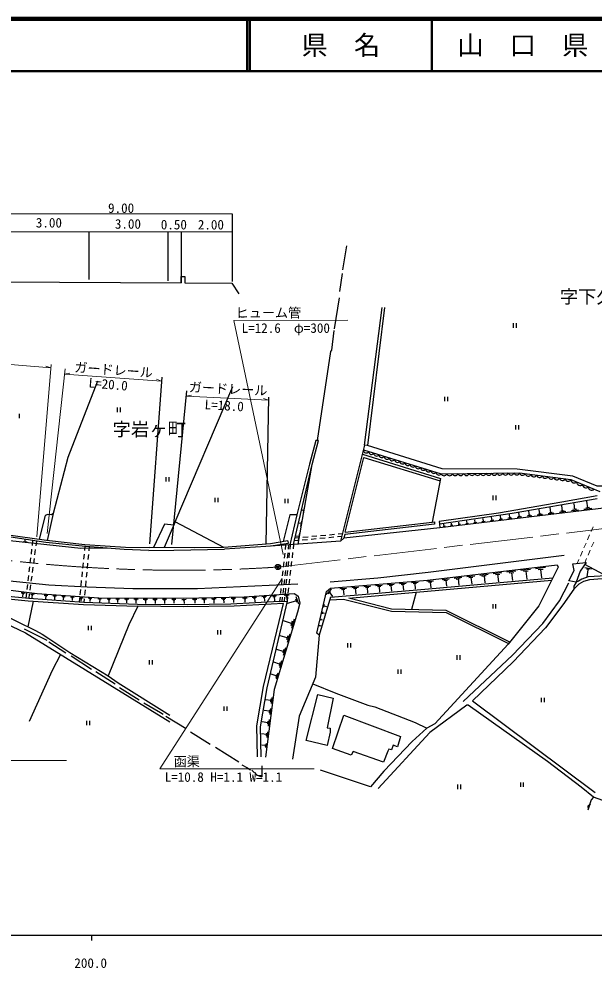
# Model space of a CAD drawing. Units: millimetres, scale not verified. Extents: x 40000 to 680000, y 20000 to 380000.
# Drawn here: x 254152 to 363982, y 198715 to 380000 of the extents above; entities that cross this region are included whole.
import ezdxf
from ezdxf.enums import TextEntityAlignment as Align

# ---------------------------------------------------------------- set-up
doc = ezdxf.new("R2010")
doc.units = ezdxf.units.MM
doc.header["$LTSCALE"] = 1000
doc.header["$PDMODE"] = 32
doc.header["$PDSIZE"] = 500
doc.linetypes.add('CHAIN', pattern=[18.5, 12, -1.5, 3.5, -1.5])
for name, color, linetype, lineweight in [('M-BGD', 7, 'Continuous', 25), ('M-BMK', 2, 'CHAIN', 13), ('M-BMK-HTXT', 7, 'Continuous', 13), ('M-BMK-SRVR', 3, 'Continuous', 25), ('M-STR-HTXT', 7, 'Continuous', 13), ('M-STR-STRC', 7, 'Continuous', 25), ('M-TTL', 2, 'Continuous', 140), ('M-TTL-BAND', 7, 'Continuous', 25), ('M-TTL-LINE', 7, 'Continuous', 50)]:
    doc.layers.add(name, color=color, linetype=linetype, lineweight=lineweight)
doc.layers.add('M-TTL-TXT', color=7, linetype='Continuous')
doc.styles.add('ＭＳ ゴシック', font='')
doc.styles.get('ＭＳ ゴシック').set_extended_font_data('MS Gothic')

msp = doc.modelspace()

# ---------------------------------------------------------------- linework, layer by layer
at = {"layer": 'M-BGD'}
for p, q in [((294923, 342738), (250252, 342752)), ((294927, 329873), (294923, 342738)), ((250254, 339379), (294878, 339358)), ((267481, 339371), (267481, 330264)), ((282601, 339364), (282601, 329960)), ((285142, 339363), (285141, 331400)), ((316722, 336649), (315960, 332077)), ((285141, 331400), (285141, 329622)), ((285141, 329622), (285141, 330807)), ((285141, 330807), (285819, 330807)), ((285819, 330807), (285819, 329621)), ((315875, 331400), (315367, 327928)), ((250259, 329791), (285141, 329622)), ((285819, 329621), (294793, 329537)), ((294793, 329537), (296148, 327505)), ((315283, 326743), (314351, 320816)), ((323980, 324865), (320717, 298528)), ((348561, 321864), (348561, 321024)), ((349191, 321024), (349191, 321864)), ((314267, 320478), (313843, 316752)), ((313674, 316498), (311089, 299490)), ((313843, 316752), (313674, 316498)), ((269139, 310826), (263467, 296263)), ((281416, 311588), (279081, 279728)), ((286157, 308963), (283280, 279602)), ((284011, 283960), (294985, 309805)), ((301821, 307778), (301307, 279682)), ((335410, 307823), (335410, 306983)), ((336040, 306983), (336040, 307823)), ((254234, 303758), (254234, 304598)), ((272888, 305765), (272888, 304925)), ((273518, 304925), (273518, 305765)), ((348984, 302420), (348984, 301580)), ((349614, 301580), (349614, 302420)), ((320171, 298567), (315544, 280227)), ((263467, 296263), (260673, 285510)), ((319747, 296886), (334661, 292249)), ((306589, 279589), (310114, 294626)), ((282203, 292494), (282203, 291654)), ((282833, 291654), (282833, 292494)), ((291537, 288538), (291537, 287698)), ((292167, 287698), (292167, 288538)), ((304939, 288328), (304939, 287488)), ((305569, 287488), (305569, 288328)), ((344646, 288953), (344646, 288113)), ((345276, 288113), (345276, 288953)), ((308469, 285757), (308594, 286440)), ((355737, 285724), (355622, 286672)), ((357959, 286010), (357832, 287056)), ((360301, 286312), (360162, 287461)), ((363538, 286498), (362058, 286319)), ((363141, 286675), (362401, 286586)), ((362771, 286631), (362619, 287888)), ((259149, 285172), (257981, 280625)), ((259657, 285341), (259149, 285172)), ((260673, 285510), (259565, 280408)), ((260334, 285256), (259657, 285341)), ((260673, 285510), (260334, 285256)), ((308452, 286138), (308223, 286169)), ((344507, 284194), (344430, 284829)), ((346166, 284498), (346097, 285076)), ((348297, 284653), (347547, 284562)), ((348096, 284743), (347721, 284697)), ((347908, 284720), (347831, 285358)), ((350159, 284878), (349329, 284778)), ((349936, 284978), (349521, 284927)), ((349729, 284952), (349643, 285657)), ((352105, 285114), (351193, 285004)), ((351860, 285223), (351404, 285168)), ((351632, 285196), (351538, 285971)), ((354152, 285362), (353145, 285240)), ((353882, 285482), (353379, 285421)), ((353631, 285452), (353527, 286308)), ((356316, 285624), (355200, 285489)), ((356016, 285757), (355458, 285690)), ((358597, 285900), (357366, 285751)), ((358266, 286047), (357651, 285973)), ((361002, 286191), (359650, 286028)), ((360639, 286353), (359963, 286271)), ((308004, 283611), (307627, 283685)), ((307968, 283038), (308150, 284073)), ((316483, 281969), (333073, 283878)), ((334476, 283559), (334547, 282787)), ((335557, 283110), (335162, 283062)), ((335359, 283086), (335312, 283481)), ((337000, 283285), (336568, 283233)), ((336784, 283259), (336732, 283691)), ((338482, 283464), (338012, 283408)), ((338247, 283436), (338190, 283906)), ((340005, 283649), (339495, 283587)), ((339750, 283618), (339688, 284128)), ((341569, 283838), (341018, 283772)), ((341293, 283805), (341227, 284356)), ((343175, 284033), (342582, 283961)), ((342879, 283997), (342807, 284589)), ((344824, 284232), (344189, 284155)), ((346519, 284438), (345839, 284355)), ((346336, 284519), (345997, 284478)), ((307534, 281138), (307059, 281224)), ((307703, 281784), (307489, 280444)), ((308369, 281019), (309365, 281111)), ((310062, 281176), (311058, 281268)), ((311755, 281332), (312751, 281425)), ((313321, 280966), (314317, 281057)), ((313448, 281489), (314443, 281581)), ((315014, 281121), (315788, 281192)), ((315140, 281646), (315921, 281718)), ((254953, 280165), (255697, 280102)), ((255322, 280222), (255359, 280477)), ((256757, 280379), (256647, 279436)), ((257473, 280272), (257348, 279338)), ((266720, 279218), (266645, 278487)), ((305074, 279481), (304990, 278683)), ((305660, 279523), (305559, 278699)), ((305924, 278733), (306011, 279548)), ((306589, 279589), (306493, 278762)), ((306771, 280365), (307545, 280436)), ((306892, 280882), (307672, 280955)), ((308242, 280500), (309238, 280592)), ((309935, 280655), (310931, 280747)), ((311628, 280811), (312624, 280902)), ((256566, 278741), (256450, 277748)), ((257255, 278644), (257123, 277653)), ((266575, 277791), (266473, 276796)), ((267428, 277727), (267333, 276732)), ((267565, 279151), (267495, 278424)), ((304916, 277987), (304810, 276993)), ((305474, 278004), (305352, 277012)), ((305745, 277043), (305850, 278037)), ((306413, 278066), (306299, 277073)), ((256368, 277052), (256252, 276059)), ((257030, 276959), (256897, 275968)), ((266403, 276100), (266301, 275105)), ((267266, 276035), (267170, 275039)), ((304736, 276297), (304630, 275303)), ((305267, 276317), (305145, 275324)), ((305565, 275352), (305671, 276347)), ((306219, 276377), (306105, 275384)), ((256171, 275364), (256055, 274371)), ((256804, 275274), (256672, 274283)), ((266231, 274408), (266130, 273413)), ((267103, 274343), (267008, 273347)), ((304556, 274606), (304450, 273612)), ((305060, 274630), (304938, 273637)), ((305385, 273662), (305491, 274656)), ((306025, 274689), (305910, 273695)), ((342151, 273774), (343738, 273963)), ((344693, 274077), (346357, 274275)), ((345139, 273877), (345971, 273976)), ((345555, 273926), (345723, 272512)), ((347310, 274389), (349053, 274596)), ((347777, 274179), (348649, 274283)), ((348213, 274231), (348390, 272749)), ((350006, 274710), (351830, 274927)), ((350494, 274491), (351407, 274599)), ((350951, 274545), (351136, 272994)), ((352781, 275041), (354690, 275268)), ((353293, 274811), (354247, 274925)), ((353770, 274868), (353963, 273245)), ((362198, 275222), (363525, 274967)), ((362552, 274977), (363057, 274884)), ((362791, 274806), (362630, 273422)), ((255776, 271987), (255660, 270994)), ((255974, 273675), (255858, 272682)), ((256579, 273589), (256446, 272598)), ((266059, 272717), (265958, 271722)), ((266941, 272650), (266845, 271655)), ((304376, 272916), (304270, 271922)), ((304852, 272942), (304731, 271950)), ((305205, 271971), (305311, 272966)), ((305830, 273000), (305716, 272006)), ((324540, 271951), (325820, 272057)), ((326816, 272140), (328097, 272246)), ((327153, 271974), (327793, 272027)), ((327473, 272001), (327563, 270912)), ((329093, 272329), (330375, 272436)), ((329430, 272163), (330071, 272217)), ((329750, 272190), (329841, 271100)), ((330028, 270491), (355897, 272821)), ((332046, 272591), (333328, 272697)), ((332382, 272425), (333023, 272478)), ((332703, 272451), (332793, 271362)), ((334960, 272917), (336329, 273080)), ((335327, 272752), (336012, 272834)), ((335669, 272793), (335808, 271629)), ((337287, 273194), (338727, 273366)), ((337673, 273021), (338393, 273107)), ((338033, 273064), (338179, 271840)), ((339684, 273480), (341196, 273660)), ((340089, 273298), (340845, 273388)), ((340467, 273343), (340620, 272058)), ((342577, 273583), (343370, 273678)), ((342973, 273630), (343134, 272281)), ((238817, 270664), (255423, 262735)), ((254542, 270438), (255314, 270341)), ((254720, 270298), (255106, 270250)), ((254913, 270274), (254831, 269618)), ((255579, 270298), (255469, 269355)), ((256128, 270219), (256003, 269285)), ((256353, 271904), (256221, 270913)), ((256331, 270214), (257053, 270123)), ((265887, 271026), (265786, 270031)), ((266779, 270958), (266683, 269963)), ((304196, 271226), (304091, 270231)), ((304645, 271255), (304523, 270262)), ((305025, 270281), (305131, 271275)), ((305636, 271311), (305522, 270317)), ((312834, 270065), (313833, 271079)), ((313235, 270200), (313635, 270637)), ((313541, 270377), (314036, 269711)), ((315444, 271195), (316720, 271301)), ((315779, 271030), (316417, 271083)), ((316098, 271056), (316188, 269971)), ((317716, 271384), (318994, 271490)), ((318052, 271219), (318691, 271272)), ((318371, 271245), (318461, 270159)), ((319990, 271573), (321269, 271679)), ((320326, 271407), (320965, 271460)), ((320645, 271434), (320736, 270347)), ((322265, 271762), (323544, 271868)), ((322600, 271596), (323240, 271649)), ((322920, 271623), (323011, 270535)), ((324876, 271785), (325516, 271838)), ((325196, 271812), (325287, 270724)), ((243262, 270114), (257286, 263158)), ((256855, 268809), (255836, 263878)), ((256498, 270083), (256859, 270037)), ((256678, 270060), (256601, 269446)), ((258951, 269961), (259633, 269915)), ((259114, 269848), (259455, 269824)), ((259285, 269836), (259245, 269256)), ((260628, 269847), (261315, 269800)), ((260793, 269733), (261136, 269709)), ((260964, 269721), (260925, 269138)), ((262310, 269733), (263001, 269685)), ((262476, 269617), (262821, 269594)), ((262648, 269605), (262608, 269018)), ((263996, 269618), (264691, 269570)), ((264163, 269502), (264510, 269478)), ((264337, 269490), (264296, 268899)), ((265715, 269334), (265640, 268603)), ((265687, 269502), (266386, 269455)), ((265854, 269386), (266204, 269362)), ((266029, 269374), (265989, 268779)), ((266616, 269266), (266546, 268539)), ((267377, 269441), (268096, 269392)), ((267550, 269321), (267909, 269297)), ((267730, 269309), (267688, 268698)), ((269210, 269327), (269928, 269278)), ((269382, 269207), (269741, 269182)), ((269562, 269194), (269520, 268583)), ((270988, 269239), (271659, 269234)), ((271155, 269137), (271491, 269135)), ((271323, 269136), (271319, 268566)), ((272634, 269228), (273355, 269223)), ((272814, 269119), (273174, 269116)), ((272994, 269117), (272990, 268505)), ((274329, 269217), (275101, 269212)), ((274521, 269100), (274907, 269097)), ((274714, 269099), (274710, 268442)), ((276075, 269206), (276900, 269200)), ((276280, 269080), (276693, 269078)), ((276486, 269079), (276482, 268378)), ((277897, 269194), (278727, 269188)), ((278104, 269068), (278519, 269065)), ((278311, 269067), (278307, 268361)), ((279736, 269182), (280548, 269177)), ((279939, 269059), (280344, 269056)), ((280142, 269057), (280137, 268367)), ((281557, 269170), (282351, 269165)), ((281755, 269050), (282152, 269047)), ((281953, 269048), (281949, 268374)), ((283360, 269158), (284136, 269153)), ((283553, 269041), (283941, 269038)), ((283747, 269039), (283743, 268380)), ((285253, 269134), (286053, 269154)), ((285456, 269019), (285856, 269029)), ((285656, 269024), (285672, 268344)), ((287321, 269184), (288121, 269203)), ((287524, 269069), (287923, 269078)), ((287724, 269074), (287740, 268394)), ((289102, 269227), (289938, 269247)), ((289314, 269106), (289732, 269116)), ((289523, 269111), (289540, 268400)), ((290919, 269270), (291794, 269291)), ((291141, 269145), (291578, 269155)), ((291360, 269150), (291378, 268407)), ((292793, 269315), (293669, 269337)), ((293015, 269189), (293453, 269200)), ((293234, 269195), (293252, 268450)), ((294682, 269361), (295531, 269381)), ((294897, 269239), (295322, 269249)), ((295109, 269244), (295127, 268522)), ((296854, 269420), (297703, 269440)), ((297069, 269298), (297494, 269308)), ((297282, 269303), (297299, 268582)), ((298673, 269526), (299544, 269586)), ((298900, 269410), (299335, 269440)), ((299117, 269425), (299168, 268685)), ((300524, 269654), (301430, 269716)), ((300760, 269533), (301213, 269565)), ((300986, 269549), (301039, 268779)), ((302409, 269784), (303352, 269849)), ((302655, 269659), (303126, 269692)), ((302890, 269675), (302946, 268875)), ((304017, 269535), (303932, 268738)), ((304438, 269568), (304337, 268744)), ((304791, 269949), (305733, 270014)), ((304865, 268771), (304951, 269585)), ((305037, 269824), (305508, 269856)), ((305272, 269840), (305327, 269039)), ((305442, 269622), (305346, 268795)), ((306967, 268795), (305388, 268362)), ((306979, 269205), (307201, 268608)), ((307049, 269684), (307517, 268268)), ((276844, 267815), (275151, 264259)), ((312106, 266377), (312187, 266739)), ((312146, 266558), (312508, 266477)), ((312394, 267668), (312496, 268124)), ((312445, 267896), (312901, 267794)), ((344629, 268220), (344629, 267380)), ((345259, 267380), (345259, 268220)), ((306196, 264542), (304667, 265005)), ((306332, 264991), (306059, 264092)), ((306738, 265359), (306193, 263561)), ((311837, 265172), (311898, 265445)), ((311867, 265309), (312141, 265247)), ((255169, 263497), (259466, 261334)), ((257286, 263158), (258556, 262481)), ((267357, 264076), (267357, 263236)), ((267987, 263236), (267987, 264076)), ((275151, 264259), (271171, 254522)), ((311585, 264045), (311628, 264237)), ((311606, 264141), (311798, 264098)), ((354229, 264513), (348387, 258502)), ((354737, 263666), (348557, 257232)), ((255423, 262735), (282940, 245717)), ((258556, 262481), (259826, 261634)), ((259826, 261634), (263890, 259010)), ((305387, 261779), (304012, 262196)), ((305510, 262183), (305265, 261374)), ((305875, 262514), (305385, 260896)), ((311473, 262312), (310795, 254268)), ((259826, 261042), (263128, 258925)), ((304632, 259196), (303400, 259570)), ((304742, 259559), (304522, 258834)), ((305069, 259855), (304629, 258406)), ((316904, 260755), (316904, 259915)), ((317534, 259915), (317534, 260755)), ((262089, 258612), (260503, 255538)), ((263890, 259010), (271171, 254522)), ((264105, 258330), (267979, 255779)), ((279011, 257512), (279011, 256672)), ((279641, 256672), (279641, 257512)), ((337757, 258445), (337757, 257605)), ((338387, 257605), (338387, 258445)), ((348387, 258502), (338989, 249612)), ((303926, 256783), (302827, 257116)), ((304024, 257106), (303828, 256460)), ((304315, 257370), (303924, 256078)), ((326516, 255742), (326516, 254902)), ((327146, 254902), (327146, 255742)), ((348557, 257232), (340767, 249781)), ((260503, 255538), (256101, 245802)), ((272528, 252947), (268828, 255278)), ((271171, 254522), (273119, 253168)), ((303266, 254527), (302292, 254822)), ((303353, 254813), (303179, 254241)), ((303611, 255048), (303264, 253902)), ((310795, 254268), (307663, 246818)), ((273119, 253168), (282940, 246987)), ((273373, 252321), (277098, 249950)), ((310287, 252998), (314690, 251220)), ((302471, 250363), (302330, 249266)), ((309017, 242161), (311219, 250966)), ((311219, 250966), (314182, 250289)), ((314182, 250289), (312997, 244616)), ((314690, 251220), (320786, 248934)), ((353908, 250343), (353908, 249503)), ((354538, 249503), (354538, 250343)), ((278029, 249358), (281162, 247495)), ((293288, 248685), (293288, 247845)), ((293918, 247845), (293918, 248685)), ((302236, 249836), (301304, 249956)), ((302271, 250110), (302201, 249562)), ((320786, 248934), (322141, 248596)), ((322141, 248596), (329845, 245632)), ((339667, 248934), (332639, 243685)), ((339921, 248934), (339667, 248934)), ((355076, 238182), (339921, 248934)), ((340767, 249781), (364220, 232255)), ((281162, 247495), (281663, 247207)), ((282178, 246818), (286073, 244447)), ((301956, 247749), (300955, 247877)), ((301993, 248043), (301918, 247454)), ((302208, 248315), (302057, 247137)), ((307663, 246818), (306393, 238605)), ((314013, 240637), (316214, 246987)), ((316214, 246987), (327051, 242923)), ((267067, 245948), (267067, 245108)), ((267697, 245108), (267697, 245948)), ((301664, 245581), (300592, 245719)), ((301705, 245896), (301624, 245266)), ((301935, 246187), (301773, 244926)), ((329845, 245632), (332047, 244532)), ((333571, 245378), (332047, 244532)), ((286919, 243854), (290645, 241484)), ((301399, 243325), (300462, 243445)), ((301434, 243600), (301364, 243049)), ((301635, 243855), (301493, 242753)), ((312997, 244616), (313589, 244532)), ((313589, 243770), (312997, 241230)), ((313589, 244532), (313589, 243770)), ((332639, 243685), (322733, 233017)), ((327051, 242923), (326459, 240976)), ((332047, 244532), (329253, 241992)), ((301177, 241225), (300508, 241311)), ((301202, 241422), (301152, 241028)), ((301346, 241604), (301245, 240816)), ((312997, 241230), (309017, 242161)), ((329253, 241992), (323834, 236319)), ((325612, 241297), (325273, 240383)), ((326459, 240976), (325612, 241297)), ((291661, 240891), (296148, 238097)), ((317569, 239367), (314013, 240637)), ((317992, 240044), (317569, 239367)), ((323749, 238012), (317992, 240044)), ((324596, 240129), (323749, 238012)), ((324775, 240548), (324596, 240129)), ((325273, 240383), (324775, 240548)), ((296741, 237504), (297672, 236996)), ((361511, 233271), (355076, 238182)), ((297672, 236996), (298349, 236600)), ((298603, 236488), (299619, 235557)), ((300551, 237335), (300551, 235218)), ((321294, 233356), (311727, 236488)), ((323834, 236319), (321294, 233356)), ((299619, 235557), (300551, 235218)), ((349909, 234148), (349909, 233308)), ((350539, 233308), (350539, 234148)), ((337913, 233748), (337913, 232908)), ((338543, 232908), (338543, 233748)), ((363881, 231324), (361511, 233271)), ((363458, 230816), (362781, 228868)), ((363881, 231324), (363458, 230816)), ((372941, 228106), (363881, 231324)), ((363289, 229969), (362781, 229630)), ((362781, 229630), (362865, 229038))]:
    msp.add_line(p, q, dxfattribs=at)
for points in [[(367135, 290771), (364592, 290742), (359922, 292673), (349276, 294025), (335006, 294077), (320717, 298528), (320171, 298567), (323488, 324918)], [(310868, 299508), (309669, 294957), (307212, 285308), (305867, 279537)], [(307475, 279652), (310156, 294867), (311363, 299468), (310868, 299508)], [(319946, 297673), (334803, 293143), (349758, 293301), (359579, 292011), (365082, 289720)], [(316483, 281969), (320035, 296261), (334567, 291751)], [(403412, 294711), (389115, 290446), (377479, 287985), (334547, 282787), (316200, 280847), (315544, 280227), (301298, 279212), (293388, 278717)], [(334661, 292249), (333073, 283878), (333494, 283959), (333517, 283491), (316366, 281501), (316200, 280847)], [(364608, 288881), (357831, 287689), (345710, 285595), (334423, 283998), (334476, 283559), (348361, 285613), (364562, 288429)], [(271049, 278890), (265968, 278875), (249960, 280595), (241148, 281745), (228615, 283825), (226762, 286319), (226481, 287548)], [(232648, 285395), (242189, 283312), (251220, 281574), (259401, 280426), (266702, 279626), (274469, 279099), (279032, 279068)], [(307212, 285308), (305902, 285297), (304616, 280164)], [(179982, 284440), (230437, 275889), (249316, 272967), (259861, 271940), (267167, 271506), (275896, 271229), (288258, 271229), (307413, 272098)], [(283720, 283290), (281962, 283488), (279847, 279057)], [(293253, 279054), (284011, 283960), (281870, 279028)], [(278955, 278479), (274232, 278652), (266870, 279203), (259268, 280002), (250954, 281251)], [(305528, 280323), (302188, 279739), (293253, 279054), (287649, 278947), (279032, 279068)], [(305528, 280323), (305553, 279825), (302319, 279285)], [(278955, 278479), (283735, 278506), (293388, 278717)], [(313613, 272493), (322697, 273243), (332334, 274349), (358282, 277588)], [(313636, 269559), (311473, 262312), (311072, 262666), (312859, 270665), (313623, 271244), (332159, 272784), (356950, 275739)], [(356950, 275739), (357143, 275300), (353439, 267928), (347600, 260593), (333571, 245378)], [(369264, 273455), (368673, 272370), (362254, 275806)], [(238174, 272696), (257632, 270252), (269414, 269449), (285634, 269344), (297140, 269620), (306698, 270281)], [(313636, 269559), (330224, 270931), (356106, 273236)], [(354229, 264513), (357367, 268875), (359193, 272315)], [(366286, 273648), (362868, 273415), (361674, 272971), (361042, 272620), (360569, 272402), (360118, 271683), (360141, 271098), (361148, 272128), (362049, 272631), (363172, 272959), (367038, 273245)], [(303932, 268738), (294614, 268245), (286346, 268122), (276797, 268158), (266546, 268539), (256003, 269285), (242014, 270660), (243262, 270114), (255892, 268874), (266459, 268160), (276844, 267815)], [(306698, 270281), (306862, 270199), (307482, 269766), (307822, 268409), (307354, 266700)], [(347875, 260938), (335747, 266999), (325328, 267265), (317129, 269335), (330028, 270491), (329138, 267168)], [(360141, 271098), (358005, 268085), (354737, 263666)], [(299726, 239078), (299568, 244958), (300837, 252471), (304693, 268352), (295237, 267815), (285640, 267736), (276844, 267815)], [(303932, 268738), (305346, 268795), (301482, 252225), (300235, 244800), (300358, 239042)], [(313483, 269044), (316152, 269203), (325313, 266910), (335728, 266644), (347671, 260681)], [(307354, 266700), (302873, 251924), (301214, 239009)]]:
    msp.add_lwpolyline(points, dxfattribs=at)
msp.add_lwpolyline([(359956, 275916), (362492, 276150), (361341, 274491), (360569, 272402), (359182, 272647), (360165, 274631)], close=True, dxfattribs=at)
for centre, radius, start, end in [((320480, 297652), 535, 177.66526, 328.41777), ((321471, 297349), 535, 177.66526, 328.41777), ((322461, 297047), 535, 177.66526, 328.41777), ((323452, 296745), 535, 177.66526, 328.41777), ((324442, 296443), 535, 177.66526, 328.41777), ((325433, 296141), 535, 177.66526, 328.41777), ((326423, 295839), 535, 177.66526, 328.41777), ((327414, 295537), 535, 177.66526, 328.41777), ((328404, 295235), 535, 177.66526, 328.41777), ((329395, 294933), 535, 177.66526, 328.41777), ((330385, 294631), 535, 177.66526, 328.41777), ((331376, 294329), 535, 177.66526, 328.41777), ((332366, 294027), 535, 177.66526, 328.41777), ((333357, 293725), 535, 177.66526, 328.41777), ((334347, 293423), 535, 177.66526, 328.41777), ((335335, 293305), 557, 196.94968, 344.26075), ((336404, 293316), 557, 196.94968, 344.26075), ((337472, 293328), 557, 196.94968, 344.26075), ((338540, 293339), 557, 196.94968, 344.26075), ((339608, 293350), 557, 196.94968, 344.26075), ((340677, 293361), 557, 196.94968, 344.26075), ((341745, 293373), 557, 196.94968, 344.26075), ((342813, 293384), 557, 196.94968, 344.26075), ((343881, 293395), 557, 196.94968, 344.26075), ((344950, 293407), 557, 196.94968, 344.26075), ((346018, 293418), 557, 196.94968, 344.26075), ((347086, 293429), 557, 196.94968, 344.26075), ((348154, 293440), 557, 196.94968, 344.26075), ((349223, 293452), 557, 196.94968, 344.26075), ((350327, 293406), 578, 190.49127, 334.54085), ((351418, 293263), 578, 190.49127, 334.54085), ((352510, 293119), 578, 190.49127, 334.54085), ((353601, 292976), 578, 190.49127, 334.54085), ((354692, 292833), 578, 190.49127, 334.54085), ((355783, 292689), 578, 190.49127, 334.54085), ((356875, 292546), 578, 190.49127, 334.54085), ((357966, 292403), 578, 190.49127, 334.54085), ((359057, 292259), 578, 190.49127, 334.54085), ((360224, 292007), 644, 179.67139, 315.12782), ((361324, 291549), 644, 179.67139, 315.12782), ((362425, 291091), 644, 179.67139, 315.12782), ((363525, 290632), 644, 179.67139, 315.12782)]:
    msp.add_arc(centre, radius, start, end, dxfattribs=at)
at = {"layer": 'M-BMK'}
msp.add_line((303611, 275309), (403759, 287119), dxfattribs=at)
msp.add_arc((284893, 561248), 286551, 261.18459, 273.7453, dxfattribs=at)
at = {"layer": 'M-BMK-HTXT'}
for p, q in [((363412, 282083), (363809, 283001)), ((362737, 280523), (363134, 281440)), ((362062, 278962), (362459, 279880)), ((363527, 279147), (363927, 280064)), ((361387, 277402), (361784, 278320)), ((362848, 277589), (363248, 278506)), ((360778, 275992), (361109, 276760)), ((362209, 276124), (362568, 276947))]:
    msp.add_line(p, q, dxfattribs=at)
at = {"layer": 'M-BMK-SRVR'}
msp.add_circle((303611, 275309), 500, dxfattribs=at)
msp.add_point((303611, 275309), dxfattribs=at)
at = {"layer": 'M-STR-HTXT'}
for p, q in [((296233, 324372), (296233, 322933)), ((316988, 322438), (295217, 322425)), ((295217, 322425), (304628, 277703)), ((232394, 315652), (260234, 313345)), ((260290, 314026), (257540, 281108)), ((260234, 313345), (259259, 313695)), ((262959, 313196), (259541, 281721)), ((262848, 312178), (263865, 312373)), ((262848, 312178), (281378, 310833)), ((281378, 310833), (280400, 311173)), ((286073, 307947), (287084, 308166)), ((286073, 307947), (301821, 307185)), ((301821, 307185), (300835, 307501)), ((304449, 273091), (281077, 236742)), ((233071, 238351), (263258, 238339)), ((281077, 236742), (310556, 236770))]:
    msp.add_line(p, q, dxfattribs=at)
at = {"layer": 'M-STR-STRC'}
for p, q in [((292044, 263258), (292044, 262418)), ((292674, 262418), (292674, 263258))]:
    msp.add_line(p, q, dxfattribs=at)
at = {"layer": 'M-TTL'}
msp.add_line((680000, 380000), (40000, 380000), dxfattribs=at)
at = {"layer": 'M-TTL-BAND'}
for p, q in [((40000, 205000), (579000, 205000)), ((268000, 205000), (268000, 204000))]:
    msp.add_line(p, q, dxfattribs=at)
at = {"layer": 'M-TTL-LINE'}
for p, q in [((297750, 380000), (297750, 370000)), ((298250, 380000), (298250, 370000)), ((333000, 380000), (333000, 370000)), ((40000, 370000), (680000, 370000))]:
    msp.add_line(p, q, dxfattribs=at)

# ---------------------------------------------------------------- texts
at = {"layer": 'M-BMK-HTXT', "style": 'ＭＳ ゴシック'}
for s, height, p in [('9.00', 1833, (271164, 342412)), ('3.00', 1833, (257373, 339615)), ('3.00', 1833, (272467, 339384)), ('0.50', 1833, (281237, 339255)), ('2.00', 1833, (288311, 339239)), ('字下久保', 2566, (357440, 324921)), ('字岩ヶ町', 2566, (272034, 299567))]:
    msp.add_text(s, height=height, dxfattribs=at).set_placement(p, align=Align.BOTTOM_LEFT)
at = {"layer": 'M-STR-HTXT', "style": 'ＭＳ ゴシック'}
for s, p in [('ヒューム管', (295541, 322422)), ('L=12.6\u3000φ=300', (296677, 319496)), ('函渠', (283702, 236716)), ('L=10.8 H=1.1 W=1.1', (281976, 233732))]:
    msp.add_text(s, height=1833, dxfattribs=at).set_placement(p, align=Align.BOTTOM_LEFT)
for s, rotation, p in [('ガードレール', 355.849, (264636, 312048)), ('L=20.0', 355.131, (267339, 309089)), ('ガードレール', 357.23, (286546, 308254)), ('L=18.0', 356.699, (289541, 304925))]:
    msp.add_text(s, height=1833, rotation=rotation, dxfattribs=at).set_placement(p, align=Align.BOTTOM_LEFT)
at = {"layer": 'M-TTL-BAND', "style": 'ＭＳ ゴシック'}
msp.add_text('200.0', height=1833, dxfattribs=at).set_placement((267844, 198195), align=Align.BOTTOM_CENTER)
at = {"layer": 'M-TTL-TXT', "style": 'ＭＳ ゴシック'}
for s, p in [('県\u3000名', (315625, 375000)), ('山\u3000口\u3000県', (350375, 375000))]:
    msp.add_text(s, height=3666, dxfattribs=at).set_placement(p, align=Align.MIDDLE_CENTER)

doc.saveas('drawing.dxf')
